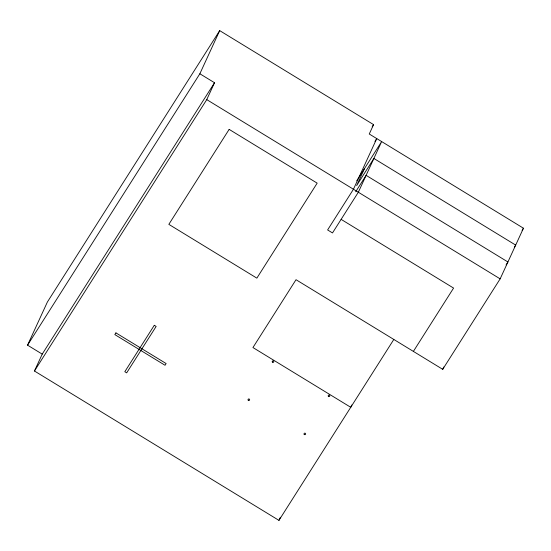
<?xml version="1.0" encoding="UTF-8"?>
<svg xmlns="http://www.w3.org/2000/svg" width="551" height="551" viewBox="0 0 551 551"><rect width="100%" height="100%" fill="white"/><g stroke="black" fill="none" stroke-linecap="round" stroke-linejoin="round"><path stroke-width="0.83" d="M393.82 339.45L278.951 520.378L34.451 371.009L42.22 354.121L27.55 345.16L47.393 302.01L219.697 30.622L373.571 124.629L369.26 134.01L523.45 228.21L500.15 278.861L442.715 369.322L296.018 279.701L252.943 347.55L350.746 407.299L351.8 404.992M27.55 345.16L199.855 73.772L219.697 30.622M34.451 371.009L206.756 99.621L214.525 82.733L199.855 73.772M364.411 168.716L356.649 185.597L373.874 158.461L515.681 245.092L514.303 247.261M278.951 520.378L280.383 517.258M442.715 369.322L443.796 366.987M42.22 354.121L214.525 82.733M372.187 126.806L373.571 124.629M374.942 141.442L376.753 138.59L353.453 189.241L327.611 229.946L332.501 232.935L358.343 192.23L381.643 141.573L356.704 180.852M355.684 191.769L366.112 175.342L507.919 261.98L506.08 264.873M413.381 351.4L453.583 288.077L341.117 219.367M522.072 230.38L523.45 228.21M206.756 99.621L500.15 278.861M229.147 129.375L168.84 224.36L256.862 278.138L317.169 183.152L229.147 129.375M115.93 332.887L114.835 334.602L165.024 365.265L166.12 363.543L115.93 332.887M154.287 325.297L124.815 371.718L126.668 372.855L156.147 326.426L154.287 325.297M248.184 400.116A0.82 0.765 24.7 0 0 249.575 400.074A0.82 0.765 24.7 0 0 248.776 398.938A0.82 0.765 24.7 0 0 248.184 400.116M272.346 362.055A0.82 0.765 24.7 0 0 273.737 362.014A0.82 0.765 24.7 0 0 272.945 360.877A0.82 0.765 24.7 0 0 272.346 362.055M328.334 396.259A0.82 0.765 24.7 0 0 329.725 396.217A0.82 0.765 24.7 0 0 328.926 395.081A0.82 0.765 24.7 0 0 328.334 396.259M304.166 434.319A0.82 0.765 24.7 0 0 305.564 434.278A0.82 0.765 24.7 0 0 304.765 433.141A0.82 0.765 24.7 0 0 304.166 434.319"/></g></svg>
